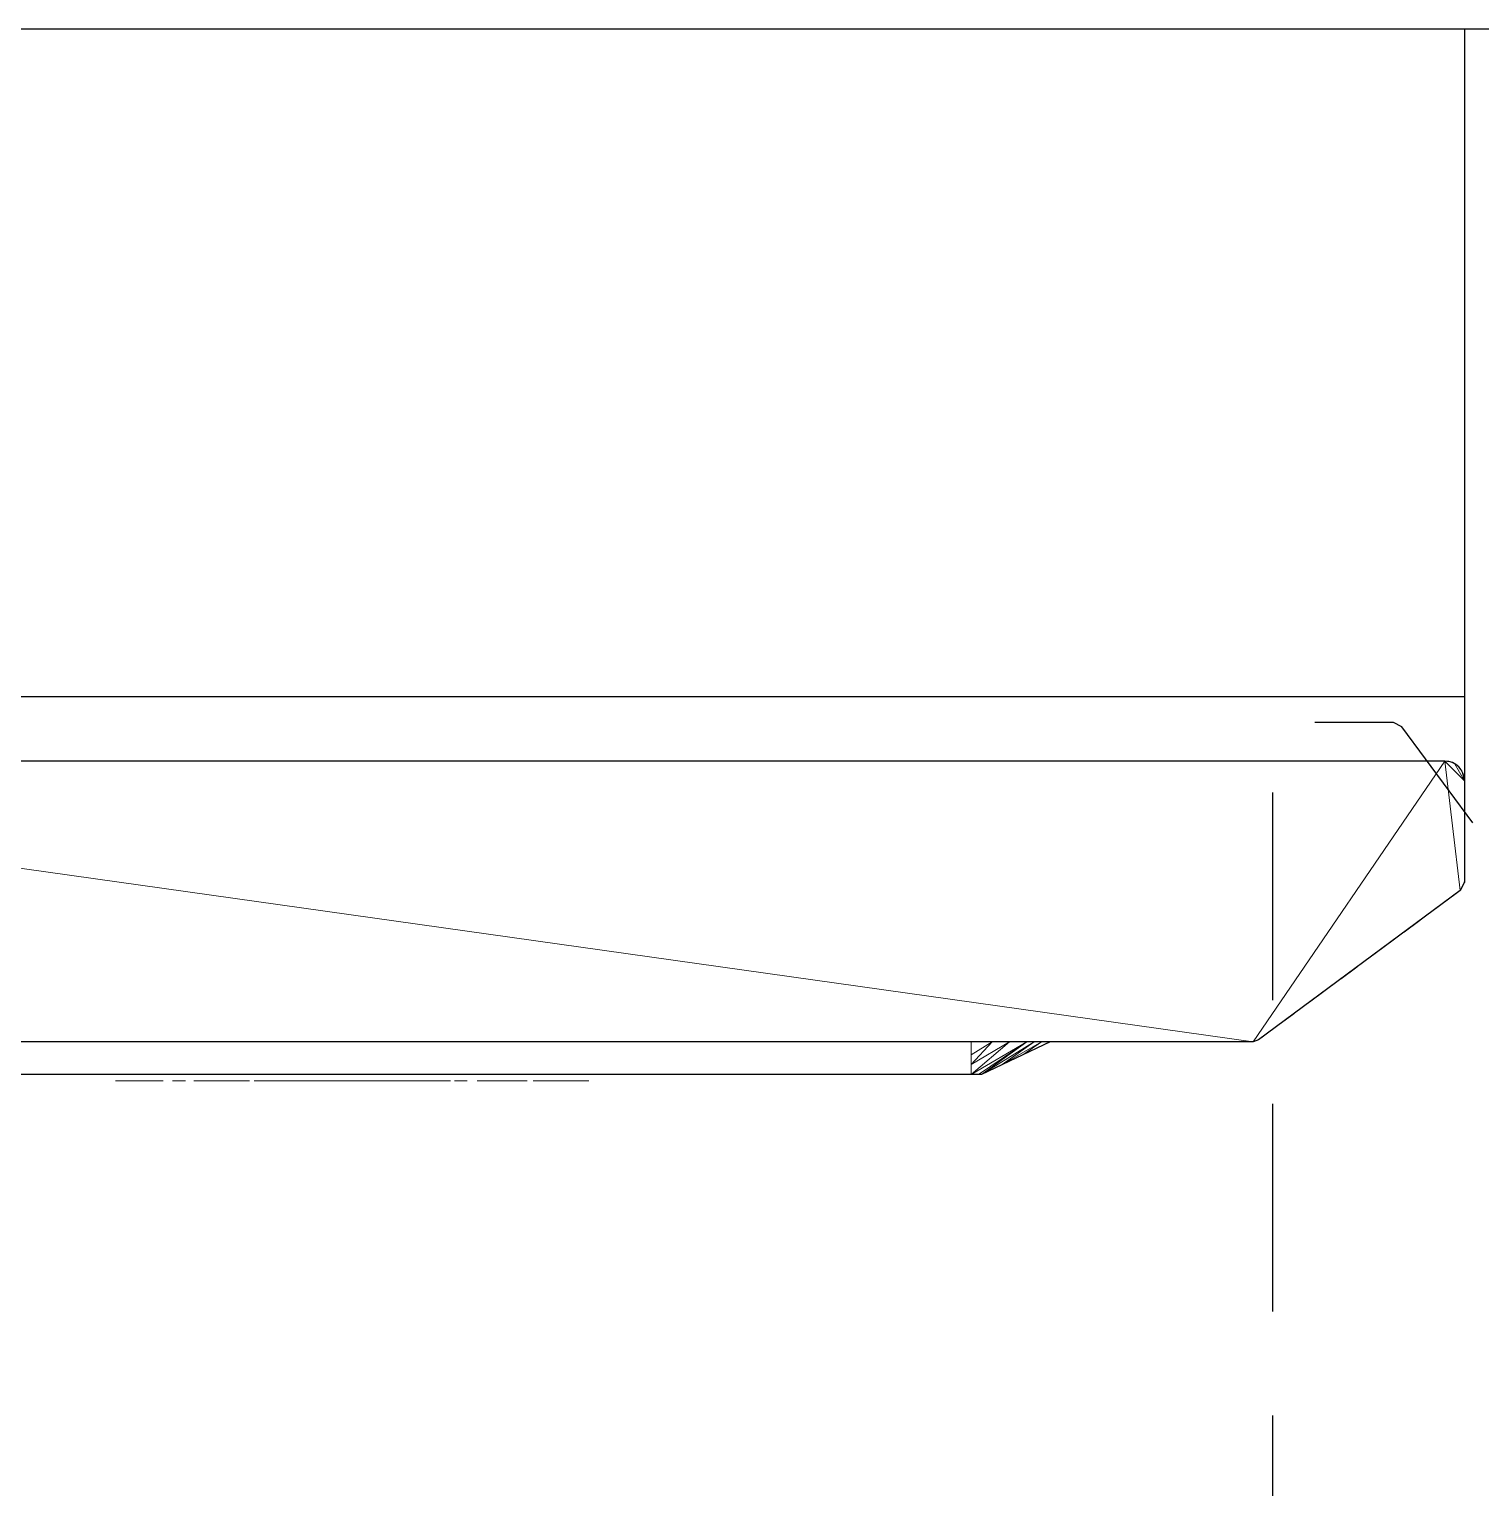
# Model space of a CAD drawing. Extents: x -75 to 1905, y -1183 to 75.
# Drawn here: x 122.6 to 344.5, y -960 to -737 of the extents above; entities that cross this region are included whole.
import ezdxf

# ---------------------------------------------------------------- set-up
doc = ezdxf.new("R2010")
doc.units = 0
doc.linetypes.add('Dash', pattern=[6, 3, -3])
doc.linetypes.add('NASCOSTA', pattern=[9.525, 6.35, -3.175])
for name, color, linetype in [('IQ_200_2D', 1, 'Continuous'), ('IQ_200_3D', 1, 'Continuous'), ('IQ_204_2D', 7, 'Continuous'), ('IQ_204_3D', 7, 'Continuous'), ('IQ_GRAY', 252, 'Continuous'), ('IQ_WHITE', 255, 'Continuous')]:
    doc.layers.add(name, color=color, linetype=linetype)

# ---------------------------------------------------------------- blocks, each defined once
blk = doc.blocks.new('RINSE_INT')
at = {"layer": 'IQ_200_2D'}
for p, q in [((2, -839), (342, -839)), ((339, -848.89), (5, -848.89))]:
    blk.add_line(p, q, dxfattribs=at)
blk.add_lwpolyline([(342, -737), (342, -867.4), (341.35, -868.68), (310.54, -891.49), (309.69, -891.8), (278.66, -891.8), (268.16, -896.8), (113.01, -896.8), (111.14, -901.3), (102.67, -901.3), (100.77, -925), (74.24, -925), (71.1, -923.89), (62.8, -917.2), (61.53, -901.3), (53.05, -901.3), (49.1, -891.8), (34.3, -891.8), (33.47, -891.49), (2.65, -868.68), (2, -867.4), (2, -737)], dxfattribs=at)
blk.add_arc((339, -851.89), 3, 360, 90, dxfattribs=at)
at = {"layer": 'IQ_204_2D'}
for p, q in [((1117, -737), (2, -737)), ((278.66, -891.8), (49.1, -891.8))]:
    blk.add_line(p, q, dxfattribs=at)
at = {"layer": 'IQ_204_2D', "linetype": 'NASCOSTA', "ltscale": 5, "flags": 128}
blk.add_lwpolyline([(387.64, -1113.9), (388.75, -1110.76), (388.75, -1084.23), (365.05, -1082.33), (365.05, -1073.86), (360.55, -1071.99), (360.55, -916.84), (355.55, -906.34), (355.55, -875.31), (355.23, -874.46), (332.43, -843.65), (331.14, -843), (315.64, -843, 0.414214), (312.64, -846), (312.64, -1180, 0.414214), (315.64, -1183), (331.14, -1183), (332.43, -1182.35), (355.23, -1151.54), (355.55, -1150.69), (355.55, -1135.9), (365.05, -1131.95), (365.05, -1123.47), (380.95, -1122.2)], format="xyb", close=True, dxfattribs=at)
at = {"layer": 'IQ_200_3D', "lineweight": 18}
mesh = blk.add_polyface(dxfattribs=at)
corners = [(2, -737, 1785), (2, -839, 1785), (342, -839, 1785), (342, -737, 1785)]
mesh.append_faces([[corners[k] for k in face] for face in [(0, 1, 2, 3)]])
mesh = blk.add_polyface(dxfattribs=at)
corners = [(342, -839, 150), (2, -839, 150), (2, -737, 150), (342, -737, 150)]
mesh.append_faces([[corners[k] for k in face] for face in [(0, 1, 2, 3)]])
mesh = blk.add_polyface(dxfattribs=at)
corners = [(342, -737, 1785), (342, -737, 150), (2, -737, 150), (2, -737, 1785)]
mesh.append_faces([[corners[k] for k in face] for face in [(0, 1, 2, 3)]])
mesh = blk.add_polyface(dxfattribs=at)
corners = [(342, -839, 1785), (342, -839, 150), (342, -737, 150), (342, -737, 1785)]
mesh.append_faces([[corners[k] for k in face] for face in [(0, 1, 2, 3)]])
mesh = blk.add_polyface(dxfattribs=at)
corners = [(2, -839, 1785), (2, -839, 150), (342, -839, 150), (342, -839, 1785)]
mesh.append_faces([[corners[k] for k in face] for face in [(0, 1, 2, 3)]])
mesh = blk.add_polyface(dxfattribs=at)
corners = [(309.69, -891.8, 1785), (310.54, -891.49, 1785), (341.35, -868.68, 1785), (342, -867.4, 1785), (342, -851.89, 1785), (341.9, -851.11, 1785), (341.6, -850.39, 1785), (341.12, -849.77, 1785), (340.5, -849.29, 1785), (339.78, -848.99, 1785), (339, -848.89, 1785), (5, -848.89, 1785), (4.22, -848.99, 1785), (3.5, -849.29, 1785), (2.88, -849.77, 1785), (2.4, -850.39, 1785), (2.1, -851.11, 1785), (2, -851.89, 1785), (2, -867.4, 1785), (2.65, -868.68, 1785), (33.89, -891.8, 1785)]
mesh.append_faces([[corners[k] for k in face] for face in [(14, 12, 13)]], dxfattribs={"vtx0": -1})
mesh.append_faces([[corners[k] for k in face] for face in [(16, 11, 12), (11, 20, 0, 10)]], dxfattribs={"vtx0": -1, "vtx2": -1})
mesh.append_faces([[corners[k] for k in face] for face in [(11, 18, 19, 20), (10, 0, 1, 2), (10, 2, 3, 4)]], dxfattribs={"vtx0": -1, "vtx3": -1})
mesh.append_faces([[corners[k] for k in face] for face in [(17, 18, 11, 16)]], dxfattribs={"vtx1": -1, "vtx2": -1})
mesh.append_faces([[corners[k] for k in face] for face in [(4, 5, 6)]], dxfattribs={"vtx2": -1})
mesh.append_faces([[corners[k] for k in face] for face in [(14, 15, 16, 12), (8, 9, 10, 4), (6, 7, 8, 4)]], dxfattribs={"vtx2": -1, "vtx3": -1})
mesh = blk.add_polyface(dxfattribs=at)
corners = [(309.69, -891.8, 188), (33.89, -891.8, 188), (2.65, -868.68, 188), (2, -867.4, 188), (2, -851.89, 188), (2.1, -851.11, 188), (2.4, -850.39, 188), (2.88, -849.77, 188), (3.5, -849.29, 188), (4.22, -848.99, 188), (5, -848.89, 188), (339, -848.89, 188), (339.78, -848.99, 188), (340.5, -849.29, 188), (341.12, -849.77, 188), (341.6, -850.39, 188), (341.9, -851.11, 188), (342, -851.89, 188), (342, -867.4, 188), (341.35, -868.68, 188), (310.54, -891.49, 188)]
mesh.append_faces([[corners[k] for k in face] for face in [(9, 7, 8)]], dxfattribs={"vtx0": -1})
mesh.append_faces([[corners[k] for k in face] for face in [(5, 9, 10, 4), (0, 10, 11)]], dxfattribs={"vtx0": -1, "vtx2": -1})
mesh.append_faces([[corners[k] for k in face] for face in [(11, 19, 20, 0), (10, 0, 1, 2), (10, 2, 3, 4)]], dxfattribs={"vtx0": -1, "vtx3": -1})
mesh.append_faces([[corners[k] for k in face] for face in [(18, 19, 11, 17)]], dxfattribs={"vtx1": -1, "vtx2": -1})
mesh.append_faces([[corners[k] for k in face] for face in [(15, 16, 17)]], dxfattribs={"vtx2": -1})
mesh.append_faces([[corners[k] for k in face] for face in [(13, 14, 15, 17), (11, 12, 13, 17), (5, 6, 7, 9)]], dxfattribs={"vtx2": -1, "vtx3": -1})
mesh = blk.add_polyface(dxfattribs=at)
corners = [(339, -848.89, 1785), (339, -848.89, 188), (5, -848.89, 188), (5, -848.89, 1785)]
mesh.append_faces([[corners[k] for k in face] for face in [(0, 1, 2, 3)]])
mesh = blk.add_polyface(dxfattribs=at)
corners = [(339, -848.89, 1785), (339.78, -848.99, 1785), (340.5, -849.29, 1785), (341.12, -849.77, 1785), (341.6, -850.39, 1785), (341.9, -851.11, 1785), (342, -851.89, 1785), (342, -851.89, 188), (341.9, -851.11, 188), (341.6, -850.39, 188), (341.12, -849.77, 188), (340.5, -849.29, 188), (339.78, -848.99, 188), (339, -848.89, 188)]
mesh.append_faces([[corners[k] for k in face] for face in [(1, 12, 13, 0)]], dxfattribs={"vtx0": -1})
mesh.append_faces([[corners[k] for k in face] for face in [(5, 8, 9, 4), (4, 9, 10, 3), (2, 11, 12, 1), (11, 2, 3, 10)]], dxfattribs={"vtx0": -1, "vtx2": -1})
mesh.append_faces([[corners[k] for k in face] for face in [(5, 6, 7, 8)]], dxfattribs={"vtx3": -1})
mesh = blk.add_polyface(dxfattribs=at)
corners = [(342, -867.4, 1785), (342, -867.4, 188), (342, -851.89, 188), (342, -851.89, 1785)]
mesh.append_faces([[corners[k] for k in face] for face in [(0, 1, 2, 3)]])
at = {"layer": 'IQ_200_3D', "linetype": 'Dash', "lineweight": 18, "transparency": 33554458}
mesh = blk.add_polyface(dxfattribs=at)
corners = [(342, -856.58, 1785), (342, -856.58, 188), (342, -867.4, 188), (342, -867.4, 1785)]
mesh.append_faces([[corners[k] for k in face] for face in [(0, 1, 2, 3)]])
at = {"layer": 'IQ_200_3D', "lineweight": 18}
mesh = blk.add_polyface(dxfattribs=at)
corners = [(341.35, -868.68, 1785), (341.35, -868.68, 188), (342, -867.4, 188), (342, -867.4, 1785)]
mesh.append_faces([[corners[k] for k in face] for face in [(0, 1, 2, 3)]])
at = {"layer": 'IQ_200_3D', "linetype": 'Dash', "lineweight": 18, "transparency": 33554458}
mesh = blk.add_polyface(dxfattribs=at)
corners = [(342, -867.4, 1785), (342, -867.4, 188), (341.35, -868.68, 188), (341.35, -868.68, 1785)]
mesh.append_faces([[corners[k] for k in face] for face in [(0, 1, 2, 3)]])
at = {"layer": 'IQ_200_3D', "lineweight": 18}
mesh = blk.add_polyface(dxfattribs=at)
corners = [(310.54, -891.49, 1785), (310.54, -891.49, 188), (341.35, -868.68, 188), (341.35, -868.68, 1785)]
mesh.append_faces([[corners[k] for k in face] for face in [(0, 1, 2, 3)]])
at = {"layer": 'IQ_200_3D', "linetype": 'Dash', "lineweight": 18, "transparency": 33554458}
mesh = blk.add_polyface(dxfattribs=at)
corners = [(341.35, -868.68, 1785), (341.35, -868.68, 188), (310.54, -891.49, 188), (310.54, -891.49, 1785)]
mesh.append_faces([[corners[k] for k in face] for face in [(0, 1, 2, 3)]])
at = {"layer": 'IQ_200_3D', "lineweight": 18}
mesh = blk.add_polyface(dxfattribs=at)
corners = [(309.69, -891.8, 1785), (33.89, -891.8, 1785), (33.89, -891.8, 188), (309.69, -891.8, 188), (67.09, -891.8, 982.98), (67.57, -891.8, 986.6), (68.97, -891.8, 989.98), (71.19, -891.8, 992.88), (74.09, -891.8, 995.1), (77.47, -891.8, 996.5), (81.09, -891.8, 996.98), (84.72, -891.8, 996.5), (88.09, -891.8, 995.1), (90.99, -891.8, 992.88), (93.22, -891.8, 989.98), (94.62, -891.8, 986.6), (95.09, -891.8, 982.98), (94.62, -891.8, 979.36), (93.22, -891.8, 975.98), (90.99, -891.8, 973.08), (88.09, -891.8, 970.86), (84.72, -891.8, 969.46), (81.09, -891.8, 968.98), (77.47, -891.8, 969.46), (74.09, -891.8, 970.86), (71.19, -891.8, 973.08), (68.97, -891.8, 975.98), (67.57, -891.8, 979.36), (95.09, -891.8, 1460.28), (94.62, -891.8, 1456.66), (93.22, -891.8, 1453.28), (90.99, -891.8, 1450.38), (88.09, -891.8, 1448.16), (84.72, -891.8, 1446.76), (81.09, -891.8, 1446.28), (77.47, -891.8, 1446.76), (74.09, -891.8, 1448.16), (71.19, -891.8, 1450.38), (68.97, -891.8, 1453.28), (67.57, -891.8, 1456.66), (67.09, -891.8, 1460.28), (67.57, -891.8, 1463.91), (68.97, -891.8, 1467.28), (71.19, -891.8, 1470.18), (74.09, -891.8, 1472.41), (77.47, -891.8, 1473.81), (81.09, -891.8, 1474.28), (84.72, -891.8, 1473.81), (88.09, -891.8, 1472.41), (90.99, -891.8, 1470.18), (93.22, -891.8, 1467.28), (94.62, -891.8, 1463.91)]
mesh.append_faces([[corners[k] for k in face] for face in [(42, 1, 41), (50, 0, 49), (48, 1, 47), (27, 2, 26), (26, 2, 25), (24, 2, 23), (18, 3, 17), (16, 0, 15)]], dxfattribs={"vtx0": -1, "vtx1": -1})
mesh.append_faces([[corners[k] for k in face] for face in [(0, 29, 15)]], dxfattribs={"vtx0": -1, "vtx1": -1, "vtx2": -1})
mesh.append_faces([[corners[k] for k in face] for face in [(4, 40, 1, 2)]], dxfattribs={"vtx0": -1, "vtx1": -1, "vtx3": -1})
mesh.append_faces([[corners[k] for k in face] for face in [(1, 42, 43), (1, 43, 44), (1, 46, 47), (48, 0, 1), (0, 50, 51), (0, 51, 28), (15, 29, 30), (2, 27, 4), (2, 21, 22), (3, 18, 19), (21, 2, 3)]], dxfattribs={"vtx0": -1, "vtx2": -1})
mesh.append_faces([[corners[k] for k in face] for face in [(45, 46, 1), (44, 45, 1), (40, 41, 1), (48, 49, 0), (28, 29, 0), (24, 25, 2), (22, 23, 2), (12, 13, 32), (20, 21, 3), (19, 20, 3), (16, 17, 3), (3, 0, 16)]], dxfattribs={"vtx1": -1, "vtx2": -1})
mesh.append_faces([[corners[k] for k in face] for face in [(39, 40, 4, 5), (37, 38, 6, 7), (35, 36, 8, 9), (36, 37, 7, 8), (38, 39, 5, 6), (33, 34, 10, 11), (32, 33, 11, 12), (30, 31, 14, 15), (31, 32, 13, 14), (34, 35, 9, 10)]], dxfattribs={"vtx1": -1, "vtx3": -1})
at = {"layer": 'IQ_200_3D', "linetype": 'Dash', "lineweight": 18, "transparency": 33554458}
mesh = blk.add_polyface(dxfattribs=at)
corners = [(309.69, -891.8, 1785), (309.69, -891.8, 188), (33.89, -891.8, 188), (33.89, -891.8, 1785)]
mesh.append_faces([[corners[k] for k in face] for face in [(0, 1, 2, 3)]])
at = {"layer": 'IQ_200_3D', "lineweight": 18}
mesh = blk.add_polyface(dxfattribs=at)
corners = [(309.69, -891.8, 1785), (309.69, -891.8, 188), (310.54, -891.49, 188), (310.54, -891.49, 1785)]
mesh.append_faces([[corners[k] for k in face] for face in [(0, 1, 2, 3)]])
at = {"layer": 'IQ_200_3D', "linetype": 'Dash', "lineweight": 18, "transparency": 33554458}
mesh = blk.add_polyface(dxfattribs=at)
corners = [(310.54, -891.49, 1785), (310.54, -891.49, 188), (309.69, -891.8, 188), (309.69, -891.8, 1785)]
mesh.append_faces([[corners[k] for k in face] for face in [(0, 1, 2, 3)]])
at = {"layer": 'IQ_204_3D', "lineweight": 18}
mesh = blk.add_polyface(dxfattribs=at)
corners = [(68.51, -891.8, 1682), (72.04, -891.8, 1690.54), (80.58, -891.8, 1694.08), (266.58, -891.8, 1694.08), (275.12, -891.8, 1690.54), (278.66, -891.8, 1682), (278.66, -891.8, 1535), (275.12, -891.8, 1526.46), (266.58, -891.8, 1522.92), (80.58, -891.8, 1522.92), (72.04, -891.8, 1526.46), (68.51, -891.8, 1535)]
mesh.append_faces([[corners[k] for k in face] for face in [(9, 2, 3, 8)]], dxfattribs={"vtx0": -1, "vtx2": -1})
mesh.append_faces([[corners[k] for k in face] for face in [(0, 1, 2, 11)]], dxfattribs={"vtx2": -1})
mesh.append_faces([[corners[k] for k in face] for face in [(6, 7, 8, 3), (9, 10, 11, 2)]], dxfattribs={"vtx2": -1, "vtx3": -1})
mesh.append_faces([[corners[k] for k in face] for face in [(3, 4, 5, 6)]], dxfattribs={"vtx3": -1})
mesh = blk.add_polyface(dxfattribs=at)
corners = [(266.58, -891.8, 1522.92), (266.58, -896.8, 1533.42), (80.58, -896.8, 1533.42), (80.58, -891.8, 1522.92)]
mesh.append_faces([[corners[k] for k in face] for face in [(0, 1, 2, 3)]])
mesh = blk.add_polyface(dxfattribs=at)
corners = [(80.58, -891.8, 1694.08), (80.58, -896.8, 1683.58), (266.58, -896.8, 1683.58), (266.58, -891.8, 1694.08)]
mesh.append_faces([[corners[k] for k in face] for face in [(0, 1, 2, 3)]])
mesh = blk.add_polyface(dxfattribs=at)
corners = [(266.58, -891.8, 1522.92), (275.12, -891.8, 1526.46), (278.66, -891.8, 1535), (268.16, -896.8, 1535), (267.7, -896.8, 1533.88), (266.58, -896.8, 1533.42), (266.58, -893.79, 1527.1), (269.8, -891.8, 1524.25), (272.46, -891.8, 1525.36), (266.58, -895.29, 1530.26), (277.33, -891.8, 1531.78), (274.49, -893.79, 1535), (271.32, -895.29, 1535), (276.23, -891.8, 1529.12)]
mesh.append_faces([[corners[k] for k in face] for face in [(5, 1, 4), (1, 5, 8), (3, 13, 12)]], dxfattribs={"vtx0": -1, "vtx1": -1})
mesh.append_faces([[corners[k] for k in face] for face in [(7, 9, 6), (1, 3, 4), (8, 5, 9), (10, 11, 12)]], dxfattribs={"vtx0": -1, "vtx2": -1})
mesh.append_faces([[corners[k] for k in face] for face in [(7, 8, 9), (13, 10, 12), (1, 13, 3)]], dxfattribs={"vtx1": -1, "vtx2": -1})
mesh.append_faces([[corners[k] for k in face] for face in [(6, 0, 7), (10, 2, 11)]], dxfattribs={"vtx2": -1})
mesh = blk.add_polyface(dxfattribs=at)
corners = [(278.66, -891.8, 1682), (275.12, -891.8, 1690.54), (266.58, -891.8, 1694.08), (266.58, -896.8, 1683.58), (267.7, -896.8, 1683.12), (268.16, -896.8, 1682), (274.49, -893.79, 1682), (277.33, -891.8, 1685.22), (276.23, -891.8, 1687.88), (271.32, -895.29, 1682), (269.8, -891.8, 1692.75), (266.58, -893.79, 1689.9), (266.58, -895.29, 1686.74), (272.46, -891.8, 1691.64)]
mesh.append_faces([[corners[k] for k in face] for face in [(5, 1, 4), (1, 5, 8), (3, 13, 12)]], dxfattribs={"vtx0": -1, "vtx1": -1})
mesh.append_faces([[corners[k] for k in face] for face in [(7, 9, 6), (1, 3, 4), (8, 5, 9), (10, 11, 12)]], dxfattribs={"vtx0": -1, "vtx2": -1})
mesh.append_faces([[corners[k] for k in face] for face in [(7, 8, 9), (13, 10, 12), (1, 13, 3)]], dxfattribs={"vtx1": -1, "vtx2": -1})
mesh.append_faces([[corners[k] for k in face] for face in [(6, 0, 7), (10, 2, 11)]], dxfattribs={"vtx2": -1})
mesh = blk.add_polyface(dxfattribs=at)
corners = [(278.66, -891.8, 1682), (268.16, -896.8, 1682), (268.16, -896.8, 1535), (278.66, -891.8, 1535)]
mesh.append_faces([[corners[k] for k in face] for face in [(0, 1, 2, 3)]])
mesh = blk.add_polyface(dxfattribs=at)
corners = [(79.01, -896.8, 1558.42), (79.01, -896.8, 1535), (79.47, -896.8, 1533.88), (80.58, -896.8, 1533.42), (266.58, -896.8, 1533.42), (267.7, -896.8, 1533.88), (268.16, -896.8, 1535), (268.16, -896.8, 1558.42), (238.16, -896.8, 1558.42), (213.16, -896.8, 1548.42), (134.01, -896.8, 1548.42), (109.01, -896.8, 1558.42)]
mesh.append_faces([[corners[k] for k in face] for face in [(4, 9, 10, 3)]], dxfattribs={"vtx0": -1, "vtx2": -1})
mesh.append_faces([[corners[k] for k in face] for face in [(3, 10, 11, 0), (4, 7, 8, 9)]], dxfattribs={"vtx0": -1, "vtx3": -1})
mesh.append_faces([[corners[k] for k in face] for face in [(1, 2, 3, 0)]], dxfattribs={"vtx2": -1})
mesh.append_faces([[corners[k] for k in face] for face in [(4, 5, 6, 7)]], dxfattribs={"vtx3": -1})
mesh = blk.add_polyface(dxfattribs=at)
corners = [(79.01, -896.8, 1558.42), (109.01, -896.8, 1558.42), (134.01, -896.8, 1548.42), (213.16, -896.8, 1548.42), (238.16, -896.8, 1558.42), (268.16, -896.8, 1558.42), (268.16, -896.8, 1682), (267.7, -896.8, 1683.12), (266.58, -896.8, 1683.58), (80.58, -896.8, 1683.58), (79.47, -896.8, 1683.12), (79.01, -896.8, 1682), (126.07, -896.8, 1663.12), (220.98, -896.8, 1663.12), (220.98, -896.8, 1610.77), (126.07, -896.8, 1610.77)]
mesh.append_faces([[corners[k] for k in face] for face in [(1, 15, 0)]], dxfattribs={"vtx0": -1, "vtx1": -1})
mesh.append_faces([[corners[k] for k in face] for face in [(9, 12, 13, 8), (15, 1, 2, 14)]], dxfattribs={"vtx0": -1, "vtx2": -1})
mesh.append_faces([[corners[k] for k in face] for face in [(14, 4, 5, 6)]], dxfattribs={"vtx0": -1, "vtx3": -1})
mesh.append_faces([[corners[k] for k in face] for face in [(7, 8, 6)]], dxfattribs={"vtx1": -1})
mesh.append_faces([[corners[k] for k in face] for face in [(3, 4, 14, 2)]], dxfattribs={"vtx1": -1, "vtx2": -1})
mesh.append_faces([[corners[k] for k in face] for face in [(13, 14, 6, 8)]], dxfattribs={"vtx1": -1, "vtx2": -1, "vtx3": -1})
mesh.append_faces([[corners[k] for k in face] for face in [(15, 12, 11, 0)]], dxfattribs={"vtx1": -1, "vtx3": -1})
mesh.append_faces([[corners[k] for k in face] for face in [(9, 10, 11, 12)]], dxfattribs={"vtx2": -1, "vtx3": -1})
at = {"layer": 'IQ_GRAY', "lineweight": 18}
mesh = blk.add_polyface(dxfattribs=at)
corners = [(126.07, -896.8, 1610.77), (220.98, -896.8, 1610.77), (220.98, -896.8, 1663.12), (126.07, -896.8, 1663.12)]
mesh.append_faces([[corners[k] for k in face] for face in [(0, 1, 2, 3)]])
at = {"layer": 'IQ_WHITE', "lineweight": 18}
mesh = blk.add_polyface(dxfattribs=at)
corners = [(137.82, -897.8, 1561.25), (137.84, -897.8, 1560.94), (137.89, -897.8, 1560.67), (137.97, -897.8, 1560.44), (138.07, -897.8, 1560.23), (138.19, -897.8, 1560.06), (138.33, -897.8, 1559.92), (138.48, -897.8, 1559.8), (138.65, -897.8, 1559.71), (138.81, -897.8, 1559.64), (138.98, -897.8, 1559.58), (139.15, -897.8, 1559.55), (139.31, -897.8, 1559.53), (139.46, -897.8, 1559.53), (143.12, -897.8, 1559.53), (143.12, -897.8, 1557.66), (139.45, -897.8, 1557.66), (138.67, -897.8, 1557.72), (137.89, -897.8, 1557.9), (137.24, -897.8, 1558.21), (136.72, -897.8, 1558.63), (136.33, -897.8, 1559.17), (136.05, -897.8, 1559.8), (135.89, -897.8, 1560.52), (135.84, -897.8, 1561.33), (135.84, -897.8, 1569.18), (142.98, -897.8, 1569.18), (142.98, -897.8, 1567.31), (137.82, -897.8, 1567.31), (137.82, -897.8, 1564.59), (142.67, -897.8, 1564.59), (142.67, -897.8, 1562.72), (137.82, -897.8, 1562.72), (144.52, -897.8, 1557.66), (144.52, -897.8, 1563.74), (144.52, -897.8, 1569.18), (146.51, -897.8, 1569.18), (146.51, -897.8, 1557.66), (152.2, -897.8, 1566.25), (153.15, -897.8, 1566.08), (154, -897.8, 1565.75), (154.73, -897.8, 1565.27), (155.33, -897.8, 1564.66), (155.8, -897.8, 1563.95), (156.12, -897.8, 1563.14), (156.29, -897.8, 1562.27), (156.3, -897.8, 1561.34), (149.79, -897.8, 1561.34), (149.87, -897.8, 1560.8), (150.06, -897.8, 1560.32), (150.34, -897.8, 1559.92), (150.72, -897.8, 1559.59), (151.18, -897.8, 1559.35), (151.71, -897.8, 1559.2), (152.31, -897.8, 1559.15), (152.88, -897.8, 1559.19), (153.36, -897.8, 1559.3), (153.79, -897.8, 1559.5), (154.19, -897.8, 1559.77), (154.57, -897.8, 1560.11), (155.77, -897.8, 1558.95), (155.11, -897.8, 1558.35), (154.42, -897.8, 1557.93), (153.72, -897.8, 1557.65), (152.99, -897.8, 1557.5), (152.25, -897.8, 1557.45), (151.17, -897.8, 1557.55), (150.2, -897.8, 1557.85), (149.38, -897.8, 1558.33), (148.7, -897.8, 1558.98), (148.2, -897.8, 1559.78), (147.89, -897.8, 1560.73), (147.78, -897.8, 1561.8), (147.89, -897.8, 1562.9), (148.21, -897.8, 1563.87), (148.72, -897.8, 1564.69), (149.4, -897.8, 1565.36), (150.22, -897.8, 1565.85), (151.16, -897.8, 1566.15), (149.84, -897.8, 1562.73), (154.3, -897.8, 1562.73), (154.26, -897.8, 1563.1), (154.14, -897.8, 1563.44), (153.94, -897.8, 1563.75), (153.69, -897.8, 1564.02), (153.37, -897.8, 1564.24), (153.02, -897.8, 1564.41), (152.62, -897.8, 1564.52), (152.2, -897.8, 1564.56), (151.68, -897.8, 1564.51), (151.2, -897.8, 1564.38), (150.77, -897.8, 1564.16), (150.41, -897.8, 1563.88), (150.12, -897.8, 1563.54), (149.93, -897.8, 1563.15), (161.91, -897.8, 1564.48), (161.3, -897.8, 1564.41), (160.76, -897.8, 1564.22), (160.28, -897.8, 1563.92), (159.88, -897.8, 1563.52), (159.59, -897.8, 1563.03), (159.4, -897.8, 1562.47), (159.33, -897.8, 1561.85), (159.4, -897.8, 1561.23), (159.59, -897.8, 1560.67), (159.88, -897.8, 1560.19), (160.28, -897.8, 1559.79), (160.76, -897.8, 1559.49), (161.3, -897.8, 1559.3), (161.91, -897.8, 1559.23), (162.54, -897.8, 1559.29), (163.09, -897.8, 1559.47), (163.59, -897.8, 1559.75), (164.03, -897.8, 1560.14), (165.26, -897.8, 1558.86), (164.5, -897.8, 1558.2), (163.69, -897.8, 1557.76), (162.82, -897.8, 1557.5), (161.91, -897.8, 1557.42), (160.86, -897.8, 1557.53), (159.9, -897.8, 1557.85), (159.05, -897.8, 1558.36), (158.35, -897.8, 1559.03), (157.82, -897.8, 1559.86), (157.47, -897.8, 1560.8), (157.36, -897.8, 1561.85), (157.47, -897.8, 1562.9), (157.82, -897.8, 1563.85), (158.35, -897.8, 1564.67), (159.05, -897.8, 1565.35), (159.9, -897.8, 1565.86), (160.86, -897.8, 1566.18), (161.91, -897.8, 1566.29), (162.82, -897.8, 1566.21), (163.69, -897.8, 1565.95), (164.5, -897.8, 1565.5), (165.26, -897.8, 1564.84), (164.03, -897.8, 1563.56), (163.59, -897.8, 1563.95), (163.09, -897.8, 1564.24), (162.54, -897.8, 1564.42), (168.48, -897.8, 1561.25), (168.51, -897.8, 1560.92), (168.58, -897.8, 1560.64), (168.68, -897.8, 1560.4), (168.8, -897.8, 1560.19), (168.94, -897.8, 1560.01), (169.1, -897.8, 1559.87), (169.26, -897.8, 1559.76), (169.44, -897.8, 1559.67), (169.62, -897.8, 1559.6), (169.81, -897.8, 1559.56), (169.98, -897.8, 1559.53), (170.16, -897.8, 1559.52), (170.32, -897.8, 1559.52), (170.31, -897.8, 1557.66), (169.47, -897.8, 1557.7), (168.69, -897.8, 1557.86), (168.04, -897.8, 1558.14), (167.51, -897.8, 1558.54), (167.09, -897.8, 1559.05), (166.78, -897.8, 1559.65), (166.59, -897.8, 1560.35), (166.49, -897.8, 1561.14), (166.49, -897.8, 1569.18), (168.48, -897.8, 1569.18), (168.48, -897.8, 1565.99), (170.28, -897.8, 1565.99), (170.28, -897.8, 1564.19), (168.48, -897.8, 1564.19), (173.92, -897.8, 1564.75), (174.32, -897.8, 1565.27), (174.84, -897.8, 1565.68), (175.47, -897.8, 1565.97), (176.19, -897.8, 1566.11), (176.99, -897.8, 1566.11), (176.99, -897.8, 1564.19), (176.16, -897.8, 1564.27), (175.61, -897.8, 1564.22), (175.12, -897.8, 1564.07), (174.7, -897.8, 1563.82), (174.37, -897.8, 1563.49), (174.12, -897.8, 1563.08), (173.97, -897.8, 1562.59), (173.92, -897.8, 1562.04), (173.92, -897.8, 1557.66), (171.95, -897.8, 1557.66), (171.95, -897.8, 1565.99), (173.92, -897.8, 1565.99), (181.84, -897.8, 1566.24), (182.88, -897.8, 1566.12), (183.84, -897.8, 1565.8), (184.69, -897.8, 1565.29), (185.39, -897.8, 1564.61), (185.93, -897.8, 1563.79), (186.27, -897.8, 1562.85), (186.39, -897.8, 1561.82), (186.27, -897.8, 1560.79), (185.93, -897.8, 1559.86), (185.39, -897.8, 1559.04), (184.69, -897.8, 1558.36), (183.84, -897.8, 1557.85), (182.88, -897.8, 1557.52), (181.84, -897.8, 1557.41), (180.79, -897.8, 1557.52), (179.83, -897.8, 1557.85), (178.99, -897.8, 1558.36), (178.29, -897.8, 1559.04), (177.75, -897.8, 1559.86), (177.41, -897.8, 1560.79), (177.3, -897.8, 1561.82), (177.41, -897.8, 1562.85), (177.75, -897.8, 1563.79), (178.29, -897.8, 1564.61), (178.99, -897.8, 1565.29), (179.83, -897.8, 1565.8), (180.79, -897.8, 1566.12), (181.84, -897.8, 1559.21), (182.44, -897.8, 1559.28), (182.99, -897.8, 1559.47), (183.47, -897.8, 1559.78), (183.86, -897.8, 1560.18), (184.16, -897.8, 1560.66), (184.35, -897.8, 1561.22), (184.42, -897.8, 1561.82), (184.35, -897.8, 1562.43), (184.16, -897.8, 1562.99), (183.86, -897.8, 1563.47), (183.47, -897.8, 1563.87), (182.99, -897.8, 1564.18), (182.44, -897.8, 1564.37), (181.84, -897.8, 1564.44), (181.24, -897.8, 1564.37), (180.69, -897.8, 1564.18), (180.21, -897.8, 1563.87), (179.81, -897.8, 1563.47), (179.52, -897.8, 1562.99), (179.33, -897.8, 1562.43), (179.26, -897.8, 1561.82), (179.33, -897.8, 1561.22), (179.52, -897.8, 1560.66), (179.81, -897.8, 1560.18), (180.21, -897.8, 1559.78), (180.69, -897.8, 1559.47), (181.24, -897.8, 1559.28), (187.61, -897.8, 1557.66), (187.61, -897.8, 1563.93), (187.61, -897.8, 1569.18), (189.59, -897.8, 1569.18), (189.59, -897.8, 1557.66), (196.75, -897.8, 1561.15), (196.75, -897.8, 1565.99), (198.75, -897.8, 1565.99), (198.75, -897.8, 1561.01), (198.68, -897.8, 1560.26), (198.5, -897.8, 1559.59), (198.22, -897.8, 1559.02), (197.83, -897.8, 1558.53), (197.37, -897.8, 1558.14), (196.83, -897.8, 1557.83), (196.24, -897.8, 1557.62), (195.59, -897.8, 1557.49), (194.91, -897.8, 1557.44), (194.24, -897.8, 1557.49), (193.6, -897.8, 1557.61), (193.01, -897.8, 1557.83), (192.48, -897.8, 1558.13), (192.02, -897.8, 1558.52), (191.64, -897.8, 1558.99), (191.35, -897.8, 1559.56), (191.17, -897.8, 1560.22), (191.11, -897.8, 1560.96), (191.11, -897.8, 1565.99), (193.11, -897.8, 1565.99), (193.11, -897.8, 1561.13), (193.14, -897.8, 1560.72), (193.22, -897.8, 1560.37), (193.35, -897.8, 1560.07), (193.53, -897.8, 1559.81), (193.74, -897.8, 1559.61), (193.99, -897.8, 1559.46), (194.28, -897.8, 1559.35), (194.59, -897.8, 1559.28), (194.93, -897.8, 1559.26), (195.27, -897.8, 1559.28), (195.58, -897.8, 1559.35), (195.86, -897.8, 1559.46), (196.12, -897.8, 1559.61), (196.33, -897.8, 1559.82), (196.51, -897.8, 1560.07), (196.64, -897.8, 1560.38), (196.72, -897.8, 1560.73), (205, -897.8, 1562.07), (206.25, -897.8, 1560.32), (208.16, -897.8, 1557.66), (206.03, -897.8, 1557.66), (203.91, -897.8, 1560.6), (201.79, -897.8, 1557.66), (199.66, -897.8, 1557.66), (201.1, -897.8, 1559.66), (202.82, -897.8, 1562.06), (201.18, -897.8, 1564.3), (199.94, -897.8, 1565.99), (202.09, -897.8, 1565.99), (203.91, -897.8, 1563.49), (205.71, -897.8, 1565.99), (207.88, -897.8, 1565.99), (206.55, -897.8, 1564.18)]
mesh.append_faces([[corners[k] for k in face] for face in [(274, 271, 272, 273)]], dxfattribs={"vtx0": -1})
mesh.append_faces([[corners[k] for k in face] for face in [(88, 38, 87), (91, 77, 90), (54, 65, 53), (132, 96, 131), (100, 128, 99), (184, 187, 183), (240, 208, 239), (276, 270, 275), (259, 287, 258)]], dxfattribs={"vtx0": -1, "vtx1": -1})
mesh.append_faces([[corners[k] for k in face] for face in [(300, 292, 296, 299)]], dxfattribs={"vtx0": -1, "vtx1": -1, "vtx2": -1})
mesh.append_faces([[corners[k] for k in face] for face in [(24, 29, 32, 0), (187, 170, 182, 183)]], dxfattribs={"vtx0": -1, "vtx1": -1, "vtx3": -1})
mesh.append_faces([[corners[k] for k in face] for face in [(29, 24, 25, 28), (24, 0, 1, 23), (17, 11, 12, 16), (16, 12, 13, 15), (19, 6, 7, 18), (6, 19, 20), (85, 40, 41, 84), (87, 38, 39, 86), (86, 39, 40, 85), (81, 43, 44, 80), (38, 88, 89, 78), (90, 77, 78, 89), (79, 73, 74, 94), (47, 79, 80, 46), (67, 51, 52, 66), (66, 52, 53, 65), (51, 67, 68), (97, 130, 131, 96), (130, 97, 98, 129), (99, 128, 129, 98), (125, 101, 102), (104, 122, 123, 103), (122, 104, 105, 121), (125, 102, 103), (120, 106, 107, 119), (119, 107, 108), (106, 120, 121, 105), (163, 141, 142), (160, 145, 146, 159), (158, 147, 148, 157), (159, 146, 147, 158), (178, 172, 173, 177), (189, 231, 232), (227, 192, 193, 226), (225, 194, 195, 224), (194, 225, 226, 193), (192, 227, 228), (209, 238, 239, 208), (203, 217, 218), (290, 254, 255, 289), (257, 288, 289, 256), (258, 287, 288, 257), (254, 290, 291), (271, 274, 275, 270), (267, 277, 278), (261, 284, 285, 260), (262, 283, 284, 261), (304, 300, 301, 303), (296, 292, 293)]], dxfattribs={"vtx0": -1, "vtx2": -1})
mesh.append_faces([[corners[k] for k in face] for face in [(304, 307, 292, 300)]], dxfattribs={"vtx0": -1, "vtx2": -1, "vtx3": -1})
mesh.append_faces([[corners[k] for k in face] for face in [(80, 44, 45, 46), (238, 209, 210, 211)]], dxfattribs={"vtx0": -1, "vtx3": -1})
mesh.append_faces([[corners[k] for k in face] for face in [(14, 15, 13), (35, 36, 34), (137, 138, 136), (154, 155, 153), (247, 248, 246), (252, 253, 250, 251), (302, 303, 301), (295, 296, 293, 294)]], dxfattribs={"vtx1": -1})
mesh.append_faces([[corners[k] for k in face] for face in [(1, 2, 23), (4, 5, 21), (10, 11, 17), (7, 8, 18), (8, 9, 18), (81, 82, 43), (126, 127, 101, 125), (124, 125, 103, 123), (151, 152, 156), (148, 149, 157), (149, 150, 157), (174, 175, 177, 173), (171, 172, 179, 170), (180, 181, 170), (179, 180, 170), (178, 179, 172), (181, 182, 170), (196, 197, 224, 195), (255, 256, 289), (285, 286, 260), (268, 269, 277, 267)]], dxfattribs={"vtx1": -1, "vtx2": -1})
mesh.append_faces([[corners[k] for k in face] for face in [(72, 73, 79, 47), (169, 141, 163, 166)]], dxfattribs={"vtx1": -1, "vtx2": -1, "vtx3": -1})
mesh.append_faces([[corners[k] for k in face] for face in [(3, 4, 21, 22), (22, 23, 2, 3), (9, 10, 17, 18), (5, 6, 20, 21), (41, 42, 83, 84), (82, 83, 42, 43), (76, 77, 91, 92), (75, 76, 92, 93), (93, 94, 74, 75), (57, 58, 61, 62), (55, 56, 63, 64), (56, 57, 62, 63), (54, 55, 64, 65), (48, 49, 70, 71), (71, 72, 47, 48), (49, 50, 69, 70), (68, 69, 50, 51), (134, 135, 139, 140), (133, 134, 140, 95), (132, 133, 95, 96), (135, 136, 138, 139), (100, 101, 127, 128), (110, 111, 116, 117), (111, 112, 115, 116), (117, 118, 109, 110), (108, 109, 118, 119), (144, 145, 160, 161), (161, 162, 143, 144), (142, 143, 162, 163), (150, 151, 156, 157), (152, 153, 155, 156), (190, 191, 229, 230), (191, 192, 228, 229), (189, 190, 230, 231), (232, 233, 216, 189), (215, 216, 233, 234), (214, 215, 234, 235), (213, 214, 235, 236), (236, 237, 212, 213), (211, 212, 237, 238), (197, 198, 223, 224), (221, 222, 199, 200), (222, 223, 198, 199), (220, 221, 200, 201), (219, 220, 201, 202), (202, 203, 218, 219), (241, 242, 206, 207), (240, 241, 207, 208), (242, 243, 205, 206), (244, 217, 203, 204), (204, 205, 243, 244), (291, 250, 253, 254), (269, 270, 276, 277), (278, 279, 266, 267), (286, 287, 259, 260), (280, 281, 264, 265), (279, 280, 265, 266), (281, 282, 263, 264), (262, 263, 282, 283)]], dxfattribs={"vtx1": -1, "vtx3": -1})
mesh.append_faces([[corners[k] for k in face] for face in [(26, 27, 28, 25), (30, 31, 32, 29), (37, 33, 34, 36), (164, 165, 166, 163), (175, 176, 177), (187, 188, 170), (249, 245, 246, 248), (305, 306, 307, 304), (297, 298, 299, 296)]], dxfattribs={"vtx2": -1})
mesh.append_faces([[corners[k] for k in face] for face in [(58, 59, 60, 61), (112, 113, 114, 115), (166, 167, 168, 169), (184, 185, 186, 187)]], dxfattribs={"vtx3": -1})
mesh = blk.add_polyface(dxfattribs=at)
corners = [(157, -897.8, 1572.83), (157, -897.8, 1602.83), (187.04, -897.8, 1602.83), (187.04, -897.8, 1572.83), (168.01, -897.8, 1601.29), (164.74, -897.8, 1599.81), (161.95, -897.8, 1597.56), (159.82, -897.8, 1594.68), (158.49, -897.8, 1591.35), (158.03, -897.8, 1587.79), (158.49, -897.8, 1584.24), (159.82, -897.8, 1580.91), (161.95, -897.8, 1578.03), (164.74, -897.8, 1575.78), (168.01, -897.8, 1574.3), (169.38, -897.8, 1576.25), (169.38, -897.8, 1574.3), (172.75, -897.8, 1574.02), (176.09, -897.8, 1574.56), (179.2, -897.8, 1575.9), (181.89, -897.8, 1577.96), (184, -897.8, 1580.61), (185.4, -897.8, 1583.68), (186.02, -897.8, 1587.01), (181.55, -897.8, 1587.01), (178.67, -897.8, 1586.55), (175.96, -897.8, 1585.45), (173.57, -897.8, 1583.77), (171.62, -897.8, 1581.61), (170.2, -897.8, 1579.06), (181.55, -897.8, 1588.58), (186.02, -897.8, 1588.58), (185.39, -897.8, 1591.92), (183.99, -897.8, 1595.02), (181.89, -897.8, 1597.69), (179.22, -897.8, 1599.79), (176.12, -897.8, 1601.2), (172.78, -897.8, 1601.82), (169.38, -897.8, 1601.64), (169.38, -897.8, 1599.34), (170.2, -897.8, 1596.53), (171.62, -897.8, 1593.98), (173.57, -897.8, 1591.82), (175.96, -897.8, 1590.14), (178.67, -897.8, 1589.04)]
mesh.append_faces([[corners[k] for k in face] for face in [(13, 0, 12), (0, 17, 3), (20, 3, 19), (18, 3, 17), (8, 1, 7), (6, 1, 5), (5, 1, 4), (39, 4, 38), (33, 2, 32)]], dxfattribs={"vtx0": -1, "vtx1": -1})
mesh.append_faces([[corners[k] for k in face] for face in [(3, 23, 31, 2), (40, 29, 4, 39), (38, 4, 1)]], dxfattribs={"vtx0": -1, "vtx1": -1, "vtx2": -1})
mesh.append_faces([[corners[k] for k in face] for face in [(0, 13, 14), (42, 27, 28, 41), (0, 9, 10), (3, 20, 21), (3, 21, 22), (44, 25, 26, 43), (31, 23, 24, 30), (30, 24, 25, 44), (29, 40, 41, 28), (1, 6, 7), (9, 0, 1), (2, 34, 35)]], dxfattribs={"vtx0": -1, "vtx2": -1})
mesh.append_faces([[corners[k] for k in face] for face in [(14, 16, 17, 0)]], dxfattribs={"vtx0": -1, "vtx2": -1, "vtx3": -1})
mesh.append_faces([[corners[k] for k in face] for face in [(15, 16, 14), (11, 12, 0), (10, 11, 0), (18, 19, 3), (22, 23, 3), (8, 9, 1), (31, 32, 2), (36, 37, 2), (35, 36, 2), (33, 34, 2)]], dxfattribs={"vtx1": -1, "vtx2": -1})
mesh.append_faces([[corners[k] for k in face] for face in [(29, 15, 14, 4), (26, 27, 42, 43), (37, 38, 1, 2)]], dxfattribs={"vtx1": -1, "vtx3": -1})

msp = doc.modelspace()

# ---------------------------------------------------------------- block references
msp.add_blockref('RINSE_INT', (0, 0))

doc.saveas('drawing.dxf')
